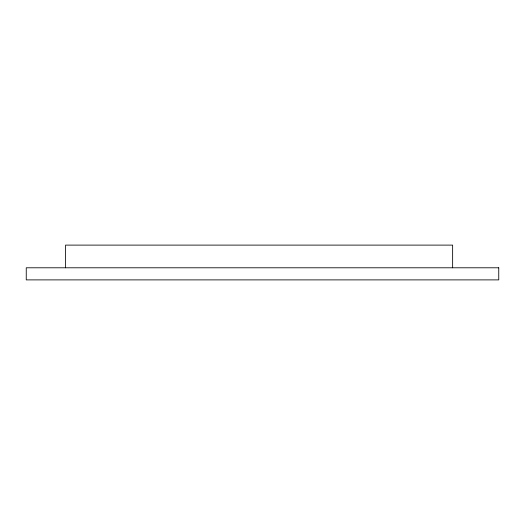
<?xml version="1.0" encoding="UTF-8"?>
<svg xmlns="http://www.w3.org/2000/svg" width="525" height="525" viewBox="0 0 525 525"><rect width="100%" height="100%" fill="white"/><g stroke="black" fill="none" stroke-linecap="round" stroke-linejoin="round"><path stroke-width="0.79" d="M452.635 267.789L452.635 245.109L65.559 245.109L65.559 267.789M498.75 267.789L26.25 267.789L26.25 279.891L498.75 279.891L498.75 267.789"/></g></svg>
